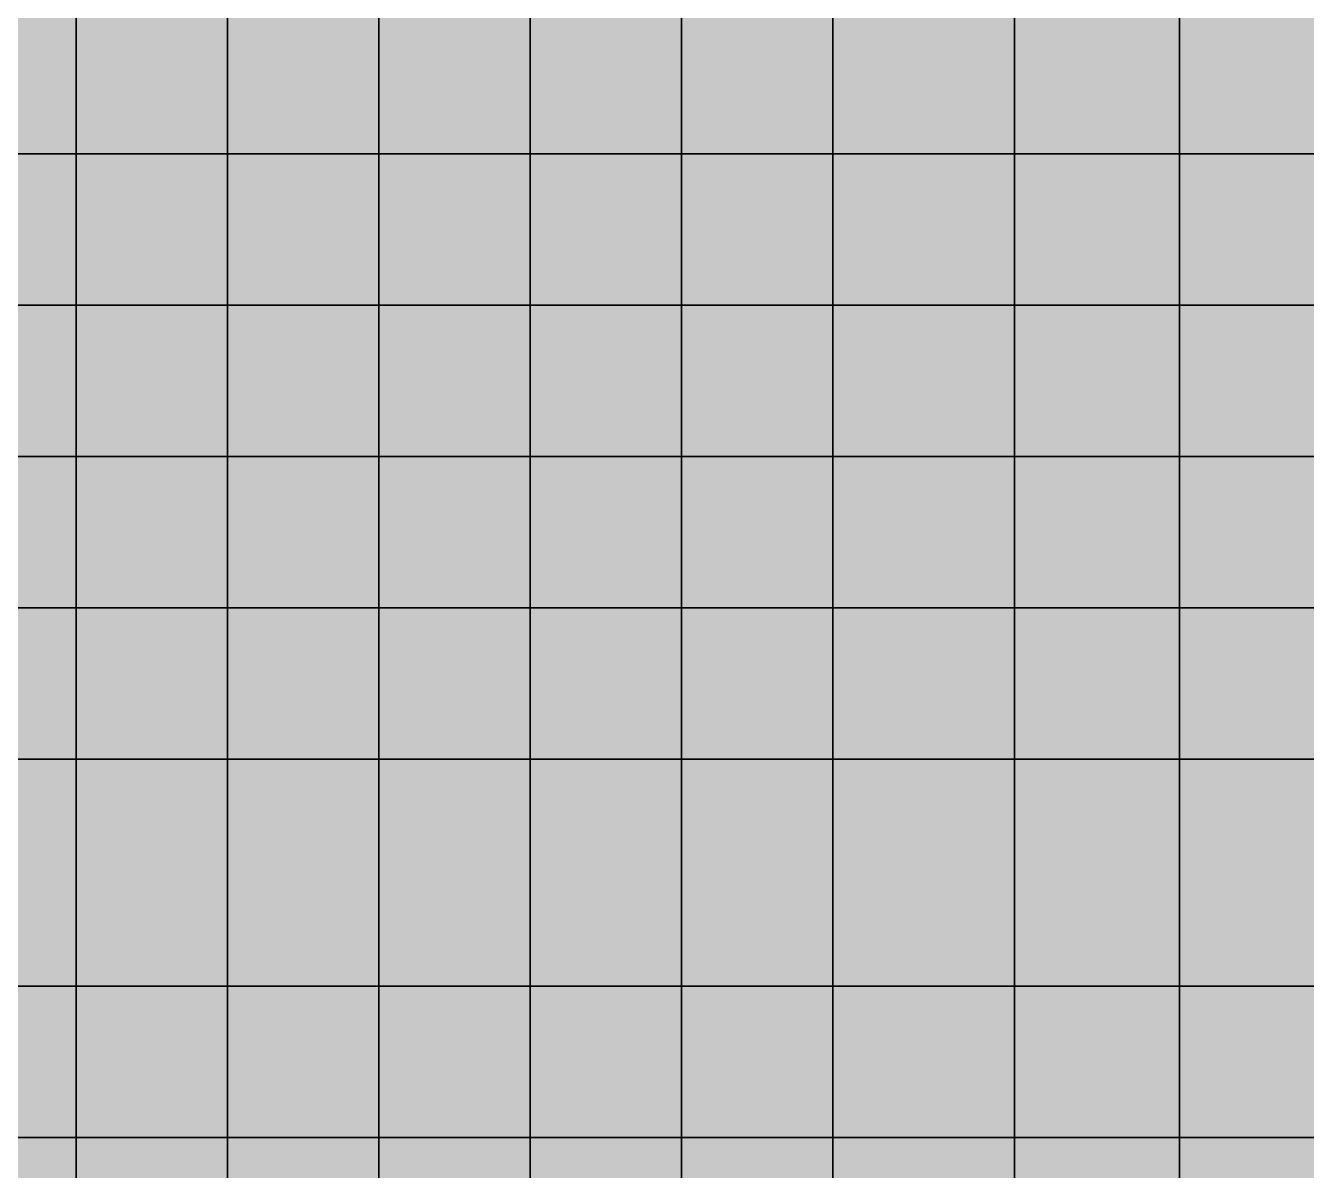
# Model space of a CAD drawing. Header units: inches. Extents: x -100 to 147, y -140 to 41.
# Drawn here: x 16.98 to 25.44, y -25.72 to -18.15 of the extents above; entities that cross this region are included whole.
import ezdxf

# ---------------------------------------------------------------- set-up
doc = ezdxf.new("R2010")
doc.units = ezdxf.units.IN
doc.header["$MEASUREMENT"] = 0
for name, color, linetype in [('Contour 1-01', 7, 'Continuous'), ('Contour 1-02', 7, 'Continuous'), ('Contour 1-03', 7, 'Continuous'), ('Contour 1-04', 7, 'Continuous'), ('Contour 1-05', 7, 'Continuous'), ('Contour 1-06', 7, 'Continuous'), ('Contour 1-07', 7, 'Continuous'), ('Contour 1-08', 7, 'Continuous'), ('Contour 1-09', 7, 'Continuous'), ('Contour 1-10', 7, 'Continuous'), ('Mesh-CDM(100%)_Ac1①', 7, 'Continuous'), ('Mesh-joint-hd-s1', 7, 'Continuous'), ('Mesh-joint-vd-s2', 7, 'Continuous'), ('Mesh-joint-vd-s3', 7, 'Continuous'), ('Mesh-MPC', 7, 'Continuous'), ('Mesh-セル中詰(水中)', 7, 'Continuous'), ('Mesh-事前混合処理土', 7, 'Continuous'), ('Mesh-敷石', 7, 'Continuous'), ('Mesh-梁①(両端)', 7, 'Continuous'), ('Mesh-梁③(円周)', 7, 'Continuous'), ('Undeformed Mesh-CDM(100%)_Ac1①', 7, 'Continuous'), ('Undeformed Mesh-セル中詰(水中)', 7, 'Continuous'), ('Undeformed Mesh-事前混合処理土', 7, 'Continuous'), ('Undeformed Mesh-敷石', 7, 'Continuous')]:
    doc.layers.add(name, color=color, linetype=linetype)

msp = doc.modelspace()

# ---------------------------------------------------------------- linework, layer by layer
at = {"color": 7, "true_color": 0xffffff, "transparency": 33554687}
for p, q in [((23.51, -19), (23.51, -18)), ((12.25, -19), (23.51, -19)), ((23.51, -20), (23.51, -19)), ((23.51, -19), (23.51, -19)), ((23.51, -19), (23.51, -19)), ((12.25, -20), (23.51, -20)), ((23.51, -21), (23.51, -20)), ((23.51, -20), (23.51, -20)), ((23.51, -20), (23.51, -20)), ((12.25, -21), (23.51, -21)), ((23.51, -22), (23.51, -21)), ((23.51, -21), (23.51, -21)), ((23.51, -21), (23.51, -21)), ((12.25, -22), (23.51, -22)), ((23.51, -23), (23.51, -22)), ((23.51, -22), (23.51, -22)), ((23.51, -22), (23.51, -22)), ((12.25, -23), (23.51, -23)), ((23.51, -23), (23.51, -23)), ((23.51, -23), (23.51, -23)), ((23.51, -23), (23.51, -23)), ((23.51, -23), (23.51, -23)), ((17.31103, -24.5), (17.31103, -24.5)), ((18.31103, -24.5), (18.31103, -24.5)), ((19.31103, -24.5), (19.31103, -24.5)), ((20.31103, -24.5), (20.31103, -24.5)), ((21.31103, -24.5), (21.31103, -24.5)), ((22.31103, -24.5), (22.31103, -24.5)), ((23.51, -24.5), (23.51, -24.5)), ((24.6, -24.5), (24.6, -24.5))]:
    msp.add_line(p, q, dxfattribs=at)
for points in [[(16.31103, -19), (17.31103, -19), (17.31103, -18)], [(16.31103, -19), (17.31103, -18), (16.31103, -18)], [(17.31103, -18), (17.31103, -19), (18.31103, -19)], [(17.31103, -18), (18.31103, -19), (18.31103, -18)], [(18.31103, -18), (18.31103, -19), (19.31103, -19)], [(18.31103, -18), (19.31103, -19), (19.31103, -18)], [(19.31103, -19), (20.31103, -19), (20.31103, -18)], [(19.31103, -19), (20.31103, -18), (19.31103, -18)], [(20.31103, -18), (20.31103, -19), (21.31103, -19)], [(20.31103, -18), (21.31103, -19), (21.31103, -18)], [(21.31103, -19), (22.31103, -19), (22.31103, -18)], [(21.31103, -19), (22.31103, -18), (21.31103, -18)], [(22.31103, -18), (22.31103, -19), (23.51, -19)], [(22.31103, -18), (23.51, -19), (23.51, -18)], [(23.51, -18), (23.51, -19), (24.6, -19)], [(23.51, -18), (24.6, -19), (24.6, -18)], [(24.6, -18), (24.6, -19), (25.7, -19)], [(24.6, -18), (25.7, -19), (25.7, -18)], [(16.31103, -20), (17.31103, -20), (17.31103, -19)], [(16.31103, -20), (17.31103, -19), (16.31103, -19)], [(17.31103, -20), (18.31103, -20), (18.31103, -19)], [(17.31103, -20), (18.31103, -19), (17.31103, -19)], [(18.31103, -19), (18.31103, -20), (19.31103, -20)], [(18.31103, -19), (19.31103, -20), (19.31103, -19)], [(19.31103, -20), (20.31103, -20), (20.31103, -19)], [(19.31103, -20), (20.31103, -19), (19.31103, -19)], [(20.31103, -19), (20.31103, -20), (21.31103, -20)], [(20.31103, -19), (21.31103, -20), (21.31103, -19)], [(21.31103, -20), (22.31103, -20), (22.31103, -19)], [(21.31103, -20), (22.31103, -19), (21.31103, -19)], [(22.31103, -20), (23.51, -20), (23.51, -19)], [(22.31103, -20), (23.51, -19), (22.31103, -19)], [(23.51, -20), (24.6, -20), (24.6, -19)], [(23.51, -20), (24.6, -19), (23.51, -19)], [(24.6, -20), (25.7, -20), (25.7, -19)], [(24.6, -20), (25.7, -19), (24.6, -19)], [(16.31103, -21), (17.31103, -21), (17.31103, -20)], [(16.31103, -21), (17.31103, -20), (16.31103, -20)], [(17.31103, -21), (18.31103, -21), (18.31103, -20)], [(17.31103, -21), (18.31103, -20), (17.31103, -20)], [(18.31103, -20), (18.31103, -21), (19.31103, -21)], [(18.31103, -20), (19.31103, -21), (19.31103, -20)], [(19.31103, -21), (20.31103, -21), (20.31103, -20)], [(19.31103, -21), (20.31103, -20), (19.31103, -20)], [(20.31103, -20), (20.31103, -21), (21.31103, -21)], [(20.31103, -20), (21.31103, -21), (21.31103, -20)], [(21.31103, -21), (22.31103, -21), (22.31103, -20)], [(21.31103, -21), (22.31103, -20), (21.31103, -20)], [(22.31103, -21), (23.51, -21), (23.51, -20)], [(22.31103, -21), (23.51, -20), (22.31103, -20)], [(23.51, -21), (24.6, -21), (24.6, -20)], [(23.51, -21), (24.6, -20), (23.51, -20)], [(24.6, -21), (25.7, -21), (25.7, -20)], [(24.6, -21), (25.7, -20), (24.6, -20)], [(16.31103, -22), (17.31103, -22), (17.31103, -21)], [(16.31103, -22), (17.31103, -21), (16.31103, -21)], [(17.31103, -22), (18.31103, -22), (18.31103, -21)], [(17.31103, -22), (18.31103, -21), (17.31103, -21)], [(18.31103, -21), (18.31103, -22), (19.31103, -22)], [(18.31103, -21), (19.31103, -22), (19.31103, -21)], [(19.31103, -22), (20.31103, -22), (20.31103, -21)], [(19.31103, -22), (20.31103, -21), (19.31103, -21)], [(20.31103, -21), (20.31103, -22), (21.31103, -22)], [(20.31103, -21), (21.31103, -22), (21.31103, -21)], [(21.31103, -22), (22.31103, -22), (22.31103, -21)], [(21.31103, -22), (22.31103, -21), (21.31103, -21)], [(22.31103, -22), (23.51, -22), (23.51, -21)], [(22.31103, -22), (23.51, -21), (22.31103, -21)], [(23.51, -22), (24.6, -22), (24.6, -21)], [(23.51, -22), (24.6, -21), (23.51, -21)], [(24.6, -22), (25.7, -22), (25.7, -21)], [(24.6, -22), (25.7, -21), (24.6, -21)], [(16.31103, -23), (17.31103, -23), (17.31103, -22)], [(16.31103, -23), (17.31103, -22), (16.31103, -22)], [(17.31103, -22), (17.31103, -23), (18.31103, -23)], [(17.31103, -22), (18.31103, -23), (18.31103, -22)], [(18.31103, -22), (18.31103, -23), (19.31103, -23)], [(18.31103, -22), (19.31103, -23), (19.31103, -22)], [(19.31103, -22), (19.31103, -23), (20.31103, -23)], [(19.31103, -22), (20.31103, -23), (20.31103, -22)], [(20.31103, -22), (20.31103, -23), (21.31103, -23)], [(20.31103, -22), (21.31103, -23), (21.31103, -22)], [(21.31103, -22), (21.31103, -23), (22.31103, -23)], [(21.31103, -22), (22.31103, -23), (22.31103, -22)], [(23.51, -23), (23.51, -22), (22.31103, -22)], [(23.51, -23), (22.31103, -22), (22.31103, -23)], [(23.51, -22), (23.51, -23), (24.6, -23)], [(23.51, -22), (24.6, -23), (24.6, -22)], [(24.6, -22), (24.6, -23), (25.7, -23)], [(24.6, -22), (25.7, -23), (25.7, -22)], [(16.31103, -24.5), (17.31103, -24.5), (17.31103, -23)], [(16.31103, -24.5), (17.31103, -23), (16.31103, -23)], [(17.31103, -24.5), (18.31103, -24.5), (18.31103, -23)], [(17.31103, -24.5), (18.31103, -23), (17.31103, -23)], [(18.31103, -23), (18.31103, -24.5), (19.31103, -24.5)], [(18.31103, -23), (19.31103, -24.5), (19.31103, -23)], [(19.31103, -24.5), (20.31103, -24.5), (20.31103, -23)], [(19.31103, -24.5), (20.31103, -23), (19.31103, -23)], [(20.31103, -23), (20.31103, -24.5), (21.31103, -24.5)], [(20.31103, -23), (21.31103, -24.5), (21.31103, -23)], [(21.31103, -24.5), (22.31103, -24.5), (22.31103, -23)], [(21.31103, -24.5), (22.31103, -23), (21.31103, -23)], [(22.31103, -24.5), (23.51, -24.5), (23.51, -23)], [(22.31103, -24.5), (23.51, -23), (22.31103, -23)], [(23.51, -23), (23.51, -24.5), (24.6, -24.5)], [(23.51, -23), (24.6, -24.5), (24.6, -23)], [(24.6, -24.5), (25.7, -24.5), (25.7, -23)], [(24.6, -24.5), (25.7, -23), (24.6, -23)], [(17.31103, -24.5), (16.31103, -24.5), (16.31103, -25.5)], [(17.31103, -24.5), (16.31103, -25.5), (17.31103, -25.5)], [(18.31103, -24.5), (17.31103, -24.5), (17.31103, -25.5)], [(18.31103, -24.5), (17.31103, -25.5), (18.31103, -25.5)], [(18.31103, -24.5), (18.31103, -25.5), (19.31103, -25.5)], [(18.31103, -24.5), (19.31103, -25.5), (19.31103, -24.5)], [(20.31103, -24.5), (19.31103, -24.5), (19.31103, -25.5)], [(20.31103, -24.5), (19.31103, -25.5), (20.31103, -25.5)], [(20.31103, -24.5), (20.31103, -25.5), (21.31103, -25.5)], [(20.31103, -24.5), (21.31103, -25.5), (21.31103, -24.5)], [(22.31103, -24.5), (21.31103, -24.5), (21.31103, -25.5)], [(22.31103, -24.5), (21.31103, -25.5), (22.31103, -25.5)], [(23.51, -24.5), (22.31103, -24.5), (22.31103, -25.5)], [(23.51, -24.5), (22.31103, -25.5), (23.51, -25.5)], [(23.51, -24.5), (23.51, -25.5), (24.6, -25.5)], [(23.51, -24.5), (24.6, -25.5), (24.6, -24.5)], [(25.7, -24.5), (24.6, -24.5), (24.6, -25.5)], [(25.7, -24.5), (24.6, -25.5), (25.7, -25.5)], [(16.31103, -26.5), (17.31103, -26.5), (17.31103, -25.5)], [(16.31103, -26.5), (17.31103, -25.5), (16.31103, -25.5)], [(17.31103, -25.5), (17.31103, -26.5), (18.31103, -26.5)], [(17.31103, -25.5), (18.31103, -26.5), (18.31103, -25.5)], [(18.31103, -25.5), (18.31103, -26.5), (19.31103, -26.5)], [(18.31103, -25.5), (19.31103, -26.5), (19.31103, -25.5)], [(19.31103, -26.5), (20.31103, -26.5), (20.31103, -25.5)], [(19.31103, -26.5), (20.31103, -25.5), (19.31103, -25.5)], [(20.31103, -25.5), (20.31103, -26.5), (21.31103, -26.5)], [(20.31103, -25.5), (21.31103, -26.5), (21.31103, -25.5)], [(21.31103, -26.5), (22.31103, -26.5), (22.31103, -25.5)], [(21.31103, -26.5), (22.31103, -25.5), (21.31103, -25.5)], [(22.31103, -26.5), (23.51, -26.5), (23.51, -25.5)], [(22.31103, -26.5), (23.51, -25.5), (22.31103, -25.5)], [(23.51, -25.5), (23.51, -26.5), (24.6, -26.5)], [(23.51, -25.5), (24.6, -26.5), (24.6, -25.5)], [(24.6, -26.5), (25.7, -26.5), (25.7, -25.5)], [(24.6, -26.5), (25.7, -25.5), (24.6, -25.5)]]:
    msp.add_solid(points, dxfattribs=at)
at = {"layer": 'Contour 1-01', "color": 5, "true_color": 0x0000ff}
for points in [[(16.31103, -24.5), (17.31103, -24.5), (17.31103, -23)], [(16.31103, -24.5), (17.31103, -23), (16.31103, -23)], [(17.31103, -24.5), (18.31103, -24.5), (18.31103, -23)], [(17.31103, -24.5), (18.31103, -23), (17.31103, -23)], [(17.31103, -24.5), (16.31103, -24.5), (16.31103, -25.5)], [(17.31103, -24.5), (16.31103, -25.5), (17.31103, -25.5)], [(18.31103, -24.5), (17.31103, -24.5), (17.31103, -25.5)], [(18.31103, -24.5), (17.31103, -25.5), (18.31103, -25.5)], [(18.31103, -24.5), (18.31103, -25.5), (19.31103, -25.5)], [(18.31103, -24.5), (19.31103, -25.5), (19.31103, -24.5)], [(20.31103, -24.5), (19.31103, -24.5), (19.31103, -25.5)], [(20.31103, -24.5), (19.31103, -25.5), (20.31103, -25.5)], [(20.31103, -24.5), (20.31103, -25.5), (21.31103, -25.5)], [(20.31103, -24.5), (21.31103, -25.5), (21.31103, -24.5)], [(22.31103, -24.5), (21.31103, -24.5), (21.31103, -25.5)], [(22.31103, -24.5), (21.31103, -25.5), (22.31103, -25.5)], [(23.51, -24.5), (22.31103, -24.5), (22.31103, -25.5)], [(23.51, -24.5), (22.31103, -25.5), (23.51, -25.5)], [(23.51, -24.5), (23.51, -25.5), (24.6, -25.5)], [(23.51, -24.5), (24.6, -25.5), (24.6, -24.5)], [(25.7, -24.5), (24.6, -24.5), (24.6, -25.5)], [(25.7, -24.5), (24.6, -25.5), (25.7, -25.5)], [(16.31103, -26.5), (17.31103, -26.5), (17.31103, -25.5)], [(16.31103, -26.5), (17.31103, -25.5), (16.31103, -25.5)], [(17.31103, -25.5), (17.31103, -26.5), (18.31103, -26.5)], [(17.31103, -25.5), (18.31103, -26.5), (18.31103, -25.5)], [(18.31103, -25.5), (18.31103, -26.5), (19.31103, -26.5)], [(18.31103, -25.5), (19.31103, -26.5), (19.31103, -25.5)], [(19.31103, -26.5), (20.31103, -26.5), (20.31103, -25.5)], [(19.31103, -26.5), (20.31103, -25.5), (19.31103, -25.5)], [(20.31103, -25.5), (20.31103, -26.5), (21.31103, -26.5)], [(20.31103, -25.5), (21.31103, -26.5), (21.31103, -25.5)], [(21.31103, -26.5), (22.31103, -26.5), (22.31103, -25.5)], [(21.31103, -26.5), (22.31103, -25.5), (21.31103, -25.5)], [(22.31103, -26.5), (23.51, -26.5), (23.51, -25.5)], [(22.31103, -26.5), (23.51, -25.5), (22.31103, -25.5)], [(23.51, -25.5), (23.51, -26.5), (24.6, -26.5)], [(23.51, -25.5), (24.6, -26.5), (24.6, -25.5)], [(24.6, -26.5), (25.7, -26.5), (25.7, -25.5)], [(24.6, -26.5), (25.7, -25.5), (24.6, -25.5)]]:
    msp.add_solid(points, dxfattribs=at)
at = {"layer": 'Contour 1-02', "color": 150, "true_color": 0x0071ff}
for points in [[(18.31103, -23), (18.31103, -24.5), (19.31103, -24.5)], [(18.31103, -23), (19.31103, -24.5), (19.31103, -23)]]:
    msp.add_solid(points, dxfattribs=at)
at = {"layer": 'Contour 1-03', "color": 4, "true_color": 0x00e2ff}
for points in [[(20.31103, -18), (20.31103, -19), (21.31103, -19)], [(20.31103, -18), (21.31103, -19), (21.31103, -18)], [(21.31103, -19), (22.31103, -19), (22.31103, -18)], [(21.31103, -19), (22.31103, -18), (21.31103, -18)], [(22.31103, -18), (22.31103, -19), (23.51, -19)], [(22.31103, -18), (23.51, -19), (23.51, -18)], [(21.31103, -20), (22.31103, -20), (22.31103, -19)], [(21.31103, -20), (22.31103, -19), (21.31103, -19)], [(22.31103, -20), (23.51, -20), (23.51, -19)], [(22.31103, -20), (23.51, -19), (22.31103, -19)], [(24.6, -22), (25.7, -22), (25.7, -21)], [(24.6, -22), (25.7, -21), (24.6, -21)], [(24.6, -22), (24.6, -23), (25.7, -23)], [(24.6, -22), (25.7, -23), (25.7, -22)], [(19.31103, -24.5), (20.31103, -24.5), (20.31103, -23)], [(19.31103, -24.5), (20.31103, -23), (19.31103, -23)]]:
    msp.add_solid(points, dxfattribs=at)
at = {"layer": 'Contour 1-04', "color": 120, "true_color": 0x00ffaa}
for points in [[(19.31103, -19), (20.31103, -19), (20.31103, -18)], [(19.31103, -19), (20.31103, -18), (19.31103, -18)], [(23.51, -18), (23.51, -19), (24.6, -19)], [(23.51, -18), (24.6, -19), (24.6, -18)], [(22.31103, -21), (23.51, -21), (23.51, -20)], [(22.31103, -21), (23.51, -20), (22.31103, -20)], [(16.31103, -22), (17.31103, -22), (17.31103, -21)], [(16.31103, -22), (17.31103, -21), (16.31103, -21)], [(20.31103, -23), (20.31103, -24.5), (21.31103, -24.5)], [(20.31103, -23), (21.31103, -24.5), (21.31103, -23)]]:
    msp.add_solid(points, dxfattribs=at)
at = {"layer": 'Contour 1-05', "color": 100, "true_color": 0x00ff38}
for points in [[(18.31103, -18), (18.31103, -19), (19.31103, -19)], [(18.31103, -18), (19.31103, -19), (19.31103, -18)], [(20.31103, -19), (20.31103, -20), (21.31103, -20)], [(20.31103, -19), (21.31103, -20), (21.31103, -19)], [(23.51, -20), (24.6, -20), (24.6, -19)], [(23.51, -20), (24.6, -19), (23.51, -19)], [(21.31103, -21), (22.31103, -21), (22.31103, -20)], [(21.31103, -21), (22.31103, -20), (21.31103, -20)], [(17.31103, -22), (18.31103, -22), (18.31103, -21)], [(17.31103, -22), (18.31103, -21), (17.31103, -21)]]:
    msp.add_solid(points, dxfattribs=at)
at = {"layer": 'Contour 1-06', "color": 80, "true_color": 0x38ff00}
for points in [[(16.31103, -19), (17.31103, -19), (17.31103, -18)], [(16.31103, -19), (17.31103, -18), (16.31103, -18)], [(17.31103, -18), (17.31103, -19), (18.31103, -19)], [(17.31103, -18), (18.31103, -19), (18.31103, -18)], [(24.6, -18), (24.6, -19), (25.7, -19)], [(24.6, -18), (25.7, -19), (25.7, -18)], [(16.31103, -21), (17.31103, -21), (17.31103, -20)], [(16.31103, -21), (17.31103, -20), (16.31103, -20)], [(22.31103, -22), (23.51, -22), (23.51, -21)], [(22.31103, -22), (23.51, -21), (22.31103, -21)]]:
    msp.add_solid(points, dxfattribs=at)
at = {"layer": 'Contour 1-07', "color": 60, "true_color": 0xa9ff00}
for points in [[(16.31103, -20), (17.31103, -20), (17.31103, -19)], [(16.31103, -20), (17.31103, -19), (16.31103, -19)], [(17.31103, -20), (18.31103, -20), (18.31103, -19)], [(17.31103, -20), (18.31103, -19), (17.31103, -19)], [(19.31103, -20), (20.31103, -20), (20.31103, -19)], [(19.31103, -20), (20.31103, -19), (19.31103, -19)], [(24.6, -20), (25.7, -20), (25.7, -19)], [(24.6, -20), (25.7, -19), (24.6, -19)], [(17.31103, -21), (18.31103, -21), (18.31103, -20)], [(17.31103, -21), (18.31103, -20), (17.31103, -20)], [(24.6, -21), (25.7, -21), (25.7, -20)], [(24.6, -21), (25.7, -20), (24.6, -20)], [(18.31103, -21), (18.31103, -22), (19.31103, -22)], [(18.31103, -21), (19.31103, -22), (19.31103, -21)], [(16.31103, -23), (17.31103, -23), (17.31103, -22)], [(16.31103, -23), (17.31103, -22), (16.31103, -22)], [(17.31103, -22), (17.31103, -23), (18.31103, -23)], [(17.31103, -22), (18.31103, -23), (18.31103, -22)], [(18.31103, -22), (18.31103, -23), (19.31103, -23)], [(18.31103, -22), (19.31103, -23), (19.31103, -22)], [(21.31103, -24.5), (22.31103, -24.5), (22.31103, -23)], [(21.31103, -24.5), (22.31103, -23), (21.31103, -23)]]:
    msp.add_solid(points, dxfattribs=at)
at = {"layer": 'Contour 1-08', "color": 2, "true_color": 0xffe200}
for points in [[(18.31103, -19), (18.31103, -20), (19.31103, -20)], [(18.31103, -19), (19.31103, -20), (19.31103, -19)], [(18.31103, -20), (18.31103, -21), (19.31103, -21)], [(18.31103, -20), (19.31103, -21), (19.31103, -20)], [(23.51, -21), (24.6, -21), (24.6, -20)], [(23.51, -21), (24.6, -20), (23.51, -20)], [(19.31103, -22), (20.31103, -22), (20.31103, -21)], [(19.31103, -22), (20.31103, -21), (19.31103, -21)], [(19.31103, -22), (19.31103, -23), (20.31103, -23)], [(19.31103, -22), (20.31103, -23), (20.31103, -22)]]:
    msp.add_solid(points, dxfattribs=at)
at = {"layer": 'Contour 1-09', "color": 30, "true_color": 0xff7100}
for points in [[(19.31103, -21), (20.31103, -21), (20.31103, -20)], [(19.31103, -21), (20.31103, -20), (19.31103, -20)], [(20.31103, -20), (20.31103, -21), (21.31103, -21)], [(20.31103, -20), (21.31103, -21), (21.31103, -20)], [(24.6, -24.5), (25.7, -24.5), (25.7, -23)], [(24.6, -24.5), (25.7, -23), (24.6, -23)]]:
    msp.add_solid(points, dxfattribs=at)
at = {"layer": 'Contour 1-10', "color": 1, "true_color": 0xff0000}
for points in [[(20.31103, -21), (20.31103, -22), (21.31103, -22)], [(20.31103, -21), (21.31103, -22), (21.31103, -21)], [(21.31103, -22), (22.31103, -22), (22.31103, -21)], [(21.31103, -22), (22.31103, -21), (21.31103, -21)], [(23.51, -22), (24.6, -22), (24.6, -21)], [(23.51, -22), (24.6, -21), (23.51, -21)], [(20.31103, -22), (20.31103, -23), (21.31103, -23)], [(20.31103, -22), (21.31103, -23), (21.31103, -22)], [(21.31103, -22), (21.31103, -23), (22.31103, -23)], [(21.31103, -22), (22.31103, -23), (22.31103, -22)], [(23.51, -23), (23.51, -22), (22.31103, -22)], [(23.51, -23), (22.31103, -22), (22.31103, -23)], [(23.51, -22), (23.51, -23), (24.6, -23)], [(23.51, -22), (24.6, -23), (24.6, -22)], [(22.31103, -24.5), (23.51, -24.5), (23.51, -23)], [(22.31103, -24.5), (23.51, -23), (22.31103, -23)], [(23.51, -23), (23.51, -24.5), (24.6, -24.5)], [(23.51, -23), (24.6, -24.5), (24.6, -23)]]:
    msp.add_solid(points, dxfattribs=at)
at = {"layer": 'Mesh-CDM(100%)_Ac1①', "color": 18, "true_color": 0x000000, "transparency": 33554559}
for p, q in [((17.31103, -24.5), (16.31103, -24.5)), ((17.31103, -25.5), (17.31103, -24.5)), ((18.31103, -24.5), (17.31103, -24.5)), ((17.31103, -24.5), (17.31103, -25.5)), ((18.31103, -25.5), (18.31103, -24.5)), ((18.31103, -24.5), (18.31103, -25.5)), ((19.31103, -24.5), (18.31103, -24.5)), ((19.31103, -25.5), (19.31103, -24.5)), ((20.31103, -24.5), (19.31103, -24.5)), ((19.31103, -24.5), (19.31103, -25.5)), ((20.31103, -25.5), (20.31103, -24.5)), ((20.31103, -24.5), (20.31103, -25.5)), ((21.31103, -24.5), (20.31103, -24.5)), ((21.31103, -25.5), (21.31103, -24.5)), ((22.31103, -24.5), (21.31103, -24.5)), ((21.31103, -24.5), (21.31103, -25.5)), ((22.31103, -25.5), (22.31103, -24.5)), ((23.51, -24.5), (22.31103, -24.5)), ((22.31103, -24.5), (22.31103, -25.5)), ((23.51, -25.5), (23.51, -24.5)), ((23.51, -24.5), (23.51, -25.5)), ((24.6, -24.5), (23.51, -24.5)), ((24.6, -25.5), (24.6, -24.5)), ((25.7, -24.5), (24.6, -24.5)), ((24.6, -24.5), (24.6, -25.5)), ((17.31103, -25.5), (16.31103, -25.5)), ((16.31103, -25.5), (17.31103, -25.5)), ((17.31103, -26.5), (17.31103, -25.5)), ((17.31103, -25.5), (17.31103, -26.5)), ((18.31103, -25.5), (17.31103, -25.5)), ((17.31103, -25.5), (18.31103, -25.5)), ((18.31103, -26.5), (18.31103, -25.5)), ((18.31103, -25.5), (18.31103, -26.5)), ((19.31103, -25.5), (18.31103, -25.5)), ((18.31103, -25.5), (19.31103, -25.5)), ((19.31103, -26.5), (19.31103, -25.5)), ((20.31103, -25.5), (19.31103, -25.5)), ((19.31103, -25.5), (19.31103, -26.5)), ((19.31103, -25.5), (20.31103, -25.5)), ((20.31103, -26.5), (20.31103, -25.5)), ((20.31103, -25.5), (20.31103, -26.5)), ((21.31103, -25.5), (20.31103, -25.5)), ((20.31103, -25.5), (21.31103, -25.5)), ((21.31103, -26.5), (21.31103, -25.5)), ((22.31103, -25.5), (21.31103, -25.5)), ((21.31103, -25.5), (21.31103, -26.5)), ((21.31103, -25.5), (22.31103, -25.5)), ((22.31103, -26.5), (22.31103, -25.5)), ((23.51, -25.5), (22.31103, -25.5)), ((22.31103, -25.5), (22.31103, -26.5)), ((22.31103, -25.5), (23.51, -25.5)), ((23.51, -26.5), (23.51, -25.5)), ((23.51, -25.5), (23.51, -26.5)), ((24.6, -25.5), (23.51, -25.5)), ((23.51, -25.5), (24.6, -25.5)), ((24.6, -26.5), (24.6, -25.5)), ((25.7, -25.5), (24.6, -25.5)), ((24.6, -25.5), (24.6, -26.5)), ((24.6, -25.5), (25.7, -25.5))]:
    msp.add_line(p, q, dxfattribs=at)
at = {"layer": 'Mesh-joint-hd-s1', "color": 18, "true_color": 0x000000, "transparency": 33554559}
for p, q in [((17.31103, -24.5), (17.31103, -24.5)), ((18.31103, -24.5), (18.31103, -24.5)), ((19.31103, -24.5), (19.31103, -24.5)), ((20.31103, -24.5), (20.31103, -24.5)), ((21.31103, -24.5), (21.31103, -24.5)), ((22.31103, -24.5), (22.31103, -24.5)), ((23.51, -24.5), (23.51, -24.5)), ((24.6, -24.5), (24.6, -24.5))]:
    msp.add_line(p, q, dxfattribs=at)
at = {"layer": 'Mesh-joint-vd-s2', "color": 18, "true_color": 0x000000, "transparency": 33554559}
for p, q in [((23.51, -19), (23.51, -19)), ((23.51, -20), (23.51, -20)), ((23.51, -21), (23.51, -21)), ((23.51, -22), (23.51, -22)), ((23.51, -23), (23.51, -23))]:
    msp.add_line(p, q, dxfattribs=at)
at = {"layer": 'Mesh-joint-vd-s3', "color": 18, "true_color": 0x000000, "transparency": 33554559}
for p, q in [((23.51, -19), (23.51, -19)), ((23.51, -20), (23.51, -20)), ((23.51, -21), (23.51, -21)), ((23.51, -22), (23.51, -22)), ((23.51, -23), (23.51, -23))]:
    msp.add_line(p, q, dxfattribs=at)
at = {"layer": 'Mesh-MPC', "color": 18, "true_color": 0x000000, "transparency": 33554559}
msp.add_line((23.51, -23), (23.51, -23), dxfattribs=at)
msp.add_line((23.51, -23), (23.51, -23), dxfattribs=at)
at = {"layer": 'Mesh-セル中詰(水中)', "color": 18, "true_color": 0x000000, "transparency": 33554559}
for p, q in [((17.31103, -19), (17.31103, -18)), ((17.31103, -18), (17.31103, -19)), ((18.31103, -19), (18.31103, -18)), ((18.31103, -18), (18.31103, -19)), ((19.31103, -19), (19.31103, -18)), ((19.31103, -18), (19.31103, -19)), ((20.31103, -19), (20.31103, -18)), ((20.31103, -18), (20.31103, -19)), ((21.31103, -19), (21.31103, -18)), ((21.31103, -18), (21.31103, -19)), ((22.31103, -19), (22.31103, -18)), ((22.31103, -18), (22.31103, -19)), ((23.51, -19), (23.51, -18)), ((17.31103, -19), (16.31103, -19)), ((16.31103, -19), (17.31103, -19)), ((17.31103, -20), (17.31103, -19)), ((18.31103, -19), (17.31103, -19)), ((17.31103, -19), (17.31103, -20)), ((17.31103, -19), (18.31103, -19)), ((18.31103, -20), (18.31103, -19)), ((18.31103, -19), (18.31103, -20)), ((19.31103, -19), (18.31103, -19)), ((18.31103, -19), (19.31103, -19)), ((19.31103, -20), (19.31103, -19)), ((20.31103, -19), (19.31103, -19)), ((19.31103, -19), (19.31103, -20)), ((19.31103, -19), (20.31103, -19)), ((20.31103, -20), (20.31103, -19)), ((20.31103, -19), (20.31103, -20)), ((21.31103, -19), (20.31103, -19)), ((20.31103, -19), (21.31103, -19)), ((21.31103, -20), (21.31103, -19)), ((21.31103, -19), (22.31103, -19)), ((22.31103, -19), (21.31103, -19)), ((21.31103, -19), (21.31103, -20)), ((22.31103, -20), (22.31103, -19)), ((23.51, -19), (22.31103, -19)), ((22.31103, -19), (22.31103, -20)), ((22.31103, -19), (23.51, -19)), ((23.51, -20), (23.51, -19)), ((17.31103, -20), (16.31103, -20)), ((16.31103, -20), (17.31103, -20)), ((17.31103, -21), (17.31103, -20)), ((17.31103, -20), (18.31103, -20)), ((18.31103, -20), (17.31103, -20)), ((17.31103, -20), (17.31103, -21)), ((18.31103, -21), (18.31103, -20)), ((18.31103, -20), (18.31103, -21)), ((19.31103, -20), (18.31103, -20)), ((18.31103, -20), (19.31103, -20)), ((19.31103, -21), (19.31103, -20)), ((20.31103, -20), (19.31103, -20)), ((19.31103, -20), (19.31103, -21)), ((19.31103, -20), (20.31103, -20)), ((20.31103, -21), (20.31103, -20)), ((20.31103, -20), (20.31103, -21)), ((21.31103, -20), (20.31103, -20)), ((20.31103, -20), (21.31103, -20)), ((21.31103, -21), (21.31103, -20)), ((22.31103, -20), (21.31103, -20)), ((21.31103, -20), (21.31103, -21)), ((21.31103, -20), (22.31103, -20)), ((22.31103, -21), (22.31103, -20)), ((23.51, -20), (22.31103, -20)), ((22.31103, -20), (22.31103, -21)), ((22.31103, -20), (23.51, -20)), ((23.51, -21), (23.51, -20)), ((17.31103, -21), (16.31103, -21)), ((16.31103, -21), (17.31103, -21)), ((17.31103, -22), (17.31103, -21)), ((18.31103, -21), (17.31103, -21)), ((17.31103, -21), (17.31103, -22)), ((17.31103, -21), (18.31103, -21)), ((18.31103, -22), (18.31103, -21)), ((18.31103, -21), (18.31103, -22)), ((19.31103, -21), (18.31103, -21)), ((18.31103, -21), (19.31103, -21)), ((19.31103, -22), (19.31103, -21)), ((20.31103, -21), (19.31103, -21)), ((19.31103, -21), (19.31103, -22)), ((19.31103, -21), (20.31103, -21)), ((20.31103, -22), (20.31103, -21)), ((20.31103, -21), (20.31103, -22)), ((21.31103, -21), (20.31103, -21)), ((20.31103, -21), (21.31103, -21)), ((21.31103, -22), (21.31103, -21)), ((22.31103, -21), (21.31103, -21)), ((21.31103, -21), (21.31103, -22)), ((21.31103, -21), (22.31103, -21)), ((22.31103, -22), (22.31103, -21)), ((23.51, -21), (22.31103, -21)), ((22.31103, -21), (22.31103, -22)), ((22.31103, -21), (23.51, -21)), ((23.51, -22), (23.51, -21)), ((17.31103, -22), (16.31103, -22)), ((16.31103, -22), (17.31103, -22)), ((17.31103, -23), (17.31103, -22)), ((17.31103, -22), (17.31103, -23)), ((18.31103, -22), (17.31103, -22)), ((17.31103, -22), (18.31103, -22)), ((18.31103, -23), (18.31103, -22)), ((18.31103, -22), (18.31103, -23)), ((19.31103, -22), (18.31103, -22)), ((18.31103, -22), (19.31103, -22)), ((19.31103, -23), (19.31103, -22)), ((19.31103, -22), (19.31103, -23)), ((20.31103, -22), (19.31103, -22)), ((19.31103, -22), (20.31103, -22)), ((20.31103, -23), (20.31103, -22)), ((20.31103, -22), (20.31103, -23)), ((21.31103, -22), (20.31103, -22)), ((20.31103, -22), (21.31103, -22)), ((21.31103, -23), (21.31103, -22)), ((21.31103, -22), (21.31103, -23)), ((22.31103, -22), (21.31103, -22)), ((21.31103, -22), (22.31103, -22)), ((22.31103, -23), (22.31103, -22)), ((22.31103, -22), (23.51, -22)), ((23.51, -22), (22.31103, -22)), ((22.31103, -22), (22.31103, -23)), ((23.51, -23), (23.51, -22)), ((16.31103, -23), (17.31103, -23)), ((17.31103, -23), (18.31103, -23)), ((18.31103, -23), (19.31103, -23)), ((19.31103, -23), (20.31103, -23)), ((20.31103, -23), (21.31103, -23)), ((21.31103, -23), (22.31103, -23)), ((22.31103, -23), (23.51, -23))]:
    msp.add_line(p, q, dxfattribs=at)
at = {"layer": 'Mesh-事前混合処理土', "color": 18, "true_color": 0x000000, "transparency": 33554559}
for p, q in [((23.51, -18), (23.51, -19)), ((24.6, -19), (24.6, -18)), ((24.6, -18), (24.6, -19)), ((24.6, -19), (23.51, -19)), ((23.51, -19), (23.51, -20)), ((23.51, -19), (24.6, -19)), ((24.6, -20), (24.6, -19)), ((25.7, -19), (24.6, -19)), ((24.6, -19), (24.6, -20)), ((24.6, -19), (25.7, -19)), ((24.6, -20), (23.51, -20)), ((23.51, -20), (23.51, -21)), ((23.51, -20), (24.6, -20)), ((24.6, -21), (24.6, -20)), ((25.7, -20), (24.6, -20)), ((24.6, -20), (24.6, -21)), ((24.6, -20), (25.7, -20)), ((23.51, -21), (24.6, -21)), ((24.6, -21), (23.51, -21)), ((23.51, -21), (23.51, -22)), ((24.6, -22), (24.6, -21)), ((25.7, -21), (24.6, -21)), ((24.6, -21), (24.6, -22)), ((24.6, -21), (25.7, -21)), ((23.51, -22), (23.51, -23)), ((24.6, -22), (23.51, -22)), ((23.51, -22), (24.6, -22)), ((24.6, -23), (24.6, -22)), ((24.6, -22), (24.6, -23)), ((25.7, -22), (24.6, -22)), ((24.6, -22), (25.7, -22)), ((23.51, -23), (24.6, -23)), ((24.6, -23), (25.7, -23))]:
    msp.add_line(p, q, dxfattribs=at)
at = {"layer": 'Mesh-敷石', "color": 18, "true_color": 0x000000, "transparency": 33554559}
for p, q in [((17.31103, -23), (16.31103, -23)), ((17.31103, -24.5), (17.31103, -23)), ((18.31103, -23), (17.31103, -23)), ((17.31103, -23), (17.31103, -24.5)), ((18.31103, -24.5), (18.31103, -23)), ((18.31103, -23), (18.31103, -24.5)), ((19.31103, -23), (18.31103, -23)), ((19.31103, -24.5), (19.31103, -23)), ((20.31103, -23), (19.31103, -23)), ((19.31103, -23), (19.31103, -24.5)), ((20.31103, -24.5), (20.31103, -23)), ((20.31103, -23), (20.31103, -24.5)), ((21.31103, -23), (20.31103, -23)), ((21.31103, -24.5), (21.31103, -23)), ((22.31103, -23), (21.31103, -23)), ((21.31103, -23), (21.31103, -24.5)), ((22.31103, -24.5), (22.31103, -23)), ((23.51, -23), (22.31103, -23)), ((22.31103, -23), (22.31103, -24.5)), ((23.51, -24.5), (23.51, -23)), ((23.51, -23), (23.51, -24.5)), ((24.6, -23), (23.51, -23)), ((24.6, -24.5), (24.6, -23)), ((25.7, -23), (24.6, -23)), ((24.6, -23), (24.6, -24.5)), ((16.31103, -24.5), (17.31103, -24.5)), ((17.31103, -24.5), (18.31103, -24.5)), ((18.31103, -24.5), (19.31103, -24.5)), ((19.31103, -24.5), (20.31103, -24.5)), ((20.31103, -24.5), (21.31103, -24.5)), ((21.31103, -24.5), (22.31103, -24.5)), ((22.31103, -24.5), (23.51, -24.5)), ((23.51, -24.5), (24.6, -24.5)), ((24.6, -24.5), (25.7, -24.5))]:
    msp.add_line(p, q, dxfattribs=at)
at = {"layer": 'Mesh-梁①(両端)', "color": 18, "true_color": 0x000000, "transparency": 33554559}
for p, q in [((23.51, -19), (23.51, -18)), ((23.51, -20), (23.51, -19)), ((23.51, -21), (23.51, -20)), ((23.51, -22), (23.51, -21)), ((23.51, -23), (23.51, -22))]:
    msp.add_line(p, q, dxfattribs=at)
at = {"layer": 'Mesh-梁③(円周)', "color": 18, "true_color": 0x000000, "transparency": 33554559}
for p, q in [((12.25, -19), (23.51, -19)), ((12.25, -20), (23.51, -20)), ((12.25, -21), (23.51, -21)), ((12.25, -22), (23.51, -22)), ((12.25, -23), (23.51, -23))]:
    msp.add_line(p, q, dxfattribs=at)
at = {"layer": 'Undeformed Mesh-CDM(100%)_Ac1①', "color": 8, "true_color": 0x808080, "transparency": 33554687}
for p, q in [((17.31103, -24.5), (16.31103, -24.5)), ((17.31103, -25.5), (17.31103, -24.5)), ((18.31103, -24.5), (17.31103, -24.5)), ((17.31103, -24.5), (17.31103, -25.5)), ((18.31103, -25.5), (18.31103, -24.5)), ((18.31103, -24.5), (18.31103, -25.5)), ((19.31103, -24.5), (18.31103, -24.5)), ((19.31103, -25.5), (19.31103, -24.5)), ((20.31103, -24.5), (19.31103, -24.5)), ((19.31103, -24.5), (19.31103, -25.5)), ((20.31103, -25.5), (20.31103, -24.5)), ((20.31103, -24.5), (20.31103, -25.5)), ((21.31103, -24.5), (20.31103, -24.5)), ((21.31103, -25.5), (21.31103, -24.5)), ((22.31103, -24.5), (21.31103, -24.5)), ((21.31103, -24.5), (21.31103, -25.5)), ((22.31103, -25.5), (22.31103, -24.5)), ((23.51, -24.5), (22.31103, -24.5)), ((22.31103, -24.5), (22.31103, -25.5)), ((23.51, -25.5), (23.51, -24.5)), ((23.51, -24.5), (23.51, -25.5)), ((24.6, -24.5), (23.51, -24.5)), ((24.6, -25.5), (24.6, -24.5)), ((25.7, -24.5), (24.6, -24.5)), ((24.6, -24.5), (24.6, -25.5)), ((17.31103, -25.5), (16.31103, -25.5)), ((16.31103, -25.5), (17.31103, -25.5)), ((17.31103, -26.5), (17.31103, -25.5)), ((17.31103, -25.5), (17.31103, -26.5)), ((18.31103, -25.5), (17.31103, -25.5)), ((17.31103, -25.5), (18.31103, -25.5)), ((18.31103, -26.5), (18.31103, -25.5)), ((18.31103, -25.5), (18.31103, -26.5)), ((19.31103, -25.5), (18.31103, -25.5)), ((18.31103, -25.5), (19.31103, -25.5)), ((19.31103, -26.5), (19.31103, -25.5)), ((20.31103, -25.5), (19.31103, -25.5)), ((19.31103, -25.5), (19.31103, -26.5)), ((19.31103, -25.5), (20.31103, -25.5)), ((20.31103, -26.5), (20.31103, -25.5)), ((20.31103, -25.5), (20.31103, -26.5)), ((21.31103, -25.5), (20.31103, -25.5)), ((20.31103, -25.5), (21.31103, -25.5)), ((21.31103, -26.5), (21.31103, -25.5)), ((22.31103, -25.5), (21.31103, -25.5)), ((21.31103, -25.5), (21.31103, -26.5)), ((21.31103, -25.5), (22.31103, -25.5)), ((22.31103, -26.5), (22.31103, -25.5)), ((23.51, -25.5), (22.31103, -25.5)), ((22.31103, -25.5), (22.31103, -26.5)), ((22.31103, -25.5), (23.51, -25.5)), ((23.51, -26.5), (23.51, -25.5)), ((23.51, -25.5), (23.51, -26.5)), ((24.6, -25.5), (23.51, -25.5)), ((23.51, -25.5), (24.6, -25.5)), ((24.6, -26.5), (24.6, -25.5)), ((25.7, -25.5), (24.6, -25.5)), ((24.6, -25.5), (24.6, -26.5)), ((24.6, -25.5), (25.7, -25.5))]:
    msp.add_line(p, q, dxfattribs=at)
at = {"layer": 'Undeformed Mesh-セル中詰(水中)', "color": 8, "true_color": 0x808080, "transparency": 33554687}
for p, q in [((17.31103, -19), (17.31103, -18)), ((17.31103, -18), (17.31103, -19)), ((18.31103, -19), (18.31103, -18)), ((18.31103, -18), (18.31103, -19)), ((19.31103, -19), (19.31103, -18)), ((19.31103, -18), (19.31103, -19)), ((20.31103, -19), (20.31103, -18)), ((20.31103, -18), (20.31103, -19)), ((21.31103, -19), (21.31103, -18)), ((21.31103, -18), (21.31103, -19)), ((22.31103, -19), (22.31103, -18)), ((22.31103, -18), (22.31103, -19)), ((23.51, -19), (23.51, -18)), ((17.31103, -19), (16.31103, -19)), ((16.31103, -19), (17.31103, -19)), ((17.31103, -20), (17.31103, -19)), ((18.31103, -19), (17.31103, -19)), ((17.31103, -19), (17.31103, -20)), ((17.31103, -19), (18.31103, -19)), ((18.31103, -20), (18.31103, -19)), ((18.31103, -19), (18.31103, -20)), ((19.31103, -19), (18.31103, -19)), ((18.31103, -19), (19.31103, -19)), ((19.31103, -20), (19.31103, -19)), ((20.31103, -19), (19.31103, -19)), ((19.31103, -19), (19.31103, -20)), ((19.31103, -19), (20.31103, -19)), ((20.31103, -20), (20.31103, -19)), ((20.31103, -19), (20.31103, -20)), ((21.31103, -19), (20.31103, -19)), ((20.31103, -19), (21.31103, -19)), ((21.31103, -20), (21.31103, -19)), ((21.31103, -19), (22.31103, -19)), ((22.31103, -19), (21.31103, -19)), ((21.31103, -19), (21.31103, -20)), ((22.31103, -20), (22.31103, -19)), ((23.51, -19), (22.31103, -19)), ((22.31103, -19), (22.31103, -20)), ((22.31103, -19), (23.51, -19)), ((23.51, -20), (23.51, -19)), ((17.31103, -20), (16.31103, -20)), ((16.31103, -20), (17.31103, -20)), ((17.31103, -21), (17.31103, -20)), ((17.31103, -20), (18.31103, -20)), ((18.31103, -20), (17.31103, -20)), ((17.31103, -20), (17.31103, -21)), ((18.31103, -21), (18.31103, -20)), ((18.31103, -20), (18.31103, -21)), ((19.31103, -20), (18.31103, -20)), ((18.31103, -20), (19.31103, -20)), ((19.31103, -21), (19.31103, -20)), ((20.31103, -20), (19.31103, -20)), ((19.31103, -20), (19.31103, -21)), ((19.31103, -20), (20.31103, -20)), ((20.31103, -21), (20.31103, -20)), ((20.31103, -20), (20.31103, -21)), ((21.31103, -20), (20.31103, -20)), ((20.31103, -20), (21.31103, -20)), ((21.31103, -21), (21.31103, -20)), ((22.31103, -20), (21.31103, -20)), ((21.31103, -20), (21.31103, -21)), ((21.31103, -20), (22.31103, -20)), ((22.31103, -21), (22.31103, -20)), ((23.51, -20), (22.31103, -20)), ((22.31103, -20), (22.31103, -21)), ((22.31103, -20), (23.51, -20)), ((23.51, -21), (23.51, -20)), ((17.31103, -21), (16.31103, -21)), ((16.31103, -21), (17.31103, -21)), ((17.31103, -22), (17.31103, -21)), ((18.31103, -21), (17.31103, -21)), ((17.31103, -21), (17.31103, -22)), ((17.31103, -21), (18.31103, -21)), ((18.31103, -22), (18.31103, -21)), ((18.31103, -21), (18.31103, -22)), ((19.31103, -21), (18.31103, -21)), ((18.31103, -21), (19.31103, -21)), ((19.31103, -22), (19.31103, -21)), ((20.31103, -21), (19.31103, -21)), ((19.31103, -21), (19.31103, -22)), ((19.31103, -21), (20.31103, -21)), ((20.31103, -22), (20.31103, -21)), ((20.31103, -21), (20.31103, -22)), ((21.31103, -21), (20.31103, -21)), ((20.31103, -21), (21.31103, -21)), ((21.31103, -22), (21.31103, -21)), ((22.31103, -21), (21.31103, -21)), ((21.31103, -21), (21.31103, -22)), ((21.31103, -21), (22.31103, -21)), ((22.31103, -22), (22.31103, -21)), ((23.51, -21), (22.31103, -21)), ((22.31103, -21), (22.31103, -22)), ((22.31103, -21), (23.51, -21)), ((23.51, -22), (23.51, -21)), ((17.31103, -22), (16.31103, -22)), ((16.31103, -22), (17.31103, -22)), ((17.31103, -23), (17.31103, -22)), ((17.31103, -22), (17.31103, -23)), ((18.31103, -22), (17.31103, -22)), ((17.31103, -22), (18.31103, -22)), ((18.31103, -23), (18.31103, -22)), ((18.31103, -22), (18.31103, -23)), ((19.31103, -22), (18.31103, -22)), ((18.31103, -22), (19.31103, -22)), ((19.31103, -23), (19.31103, -22)), ((19.31103, -22), (19.31103, -23)), ((20.31103, -22), (19.31103, -22)), ((19.31103, -22), (20.31103, -22)), ((20.31103, -23), (20.31103, -22)), ((20.31103, -22), (20.31103, -23)), ((21.31103, -22), (20.31103, -22)), ((20.31103, -22), (21.31103, -22)), ((21.31103, -23), (21.31103, -22)), ((21.31103, -22), (21.31103, -23)), ((22.31103, -22), (21.31103, -22)), ((21.31103, -22), (22.31103, -22)), ((22.31103, -23), (22.31103, -22)), ((22.31103, -22), (23.51, -22)), ((23.51, -22), (22.31103, -22)), ((22.31103, -22), (22.31103, -23)), ((23.51, -23), (23.51, -22)), ((16.31103, -23), (17.31103, -23)), ((17.31103, -23), (18.31103, -23)), ((18.31103, -23), (19.31103, -23)), ((19.31103, -23), (20.31103, -23)), ((20.31103, -23), (21.31103, -23)), ((21.31103, -23), (22.31103, -23)), ((22.31103, -23), (23.51, -23))]:
    msp.add_line(p, q, dxfattribs=at)
at = {"layer": 'Undeformed Mesh-事前混合処理土', "color": 8, "true_color": 0x808080, "transparency": 33554687}
for p, q in [((23.51, -18), (23.51, -19)), ((24.6, -19), (24.6, -18)), ((24.6, -18), (24.6, -19)), ((24.6, -19), (23.51, -19)), ((23.51, -19), (23.51, -20)), ((23.51, -19), (24.6, -19)), ((24.6, -20), (24.6, -19)), ((25.7, -19), (24.6, -19)), ((24.6, -19), (24.6, -20)), ((24.6, -19), (25.7, -19)), ((24.6, -20), (23.51, -20)), ((23.51, -20), (23.51, -21)), ((23.51, -20), (24.6, -20)), ((24.6, -21), (24.6, -20)), ((25.7, -20), (24.6, -20)), ((24.6, -20), (24.6, -21)), ((24.6, -20), (25.7, -20)), ((23.51, -21), (24.6, -21)), ((24.6, -21), (23.51, -21)), ((23.51, -21), (23.51, -22)), ((24.6, -22), (24.6, -21)), ((25.7, -21), (24.6, -21)), ((24.6, -21), (24.6, -22)), ((24.6, -21), (25.7, -21)), ((23.51, -22), (23.51, -23)), ((24.6, -22), (23.51, -22)), ((23.51, -22), (24.6, -22)), ((24.6, -23), (24.6, -22)), ((24.6, -22), (24.6, -23)), ((25.7, -22), (24.6, -22)), ((24.6, -22), (25.7, -22)), ((23.51, -23), (24.6, -23)), ((24.6, -23), (25.7, -23))]:
    msp.add_line(p, q, dxfattribs=at)
at = {"layer": 'Undeformed Mesh-敷石', "color": 8, "true_color": 0x808080, "transparency": 33554687}
for p, q in [((17.31103, -23), (16.31103, -23)), ((17.31103, -24.5), (17.31103, -23)), ((18.31103, -23), (17.31103, -23)), ((17.31103, -23), (17.31103, -24.5)), ((18.31103, -24.5), (18.31103, -23)), ((18.31103, -23), (18.31103, -24.5)), ((19.31103, -23), (18.31103, -23)), ((19.31103, -24.5), (19.31103, -23)), ((20.31103, -23), (19.31103, -23)), ((19.31103, -23), (19.31103, -24.5)), ((20.31103, -24.5), (20.31103, -23)), ((20.31103, -23), (20.31103, -24.5)), ((21.31103, -23), (20.31103, -23)), ((21.31103, -24.5), (21.31103, -23)), ((22.31103, -23), (21.31103, -23)), ((21.31103, -23), (21.31103, -24.5)), ((22.31103, -24.5), (22.31103, -23)), ((23.51, -23), (22.31103, -23)), ((22.31103, -23), (22.31103, -24.5)), ((23.51, -24.5), (23.51, -23)), ((23.51, -23), (23.51, -24.5)), ((24.6, -23), (23.51, -23)), ((24.6, -24.5), (24.6, -23)), ((25.7, -23), (24.6, -23)), ((24.6, -23), (24.6, -24.5)), ((16.31103, -24.5), (17.31103, -24.5)), ((17.31103, -24.5), (18.31103, -24.5)), ((18.31103, -24.5), (19.31103, -24.5)), ((19.31103, -24.5), (20.31103, -24.5)), ((20.31103, -24.5), (21.31103, -24.5)), ((21.31103, -24.5), (22.31103, -24.5)), ((22.31103, -24.5), (23.51, -24.5)), ((23.51, -24.5), (24.6, -24.5)), ((24.6, -24.5), (25.7, -24.5))]:
    msp.add_line(p, q, dxfattribs=at)

doc.saveas('drawing.dxf')
